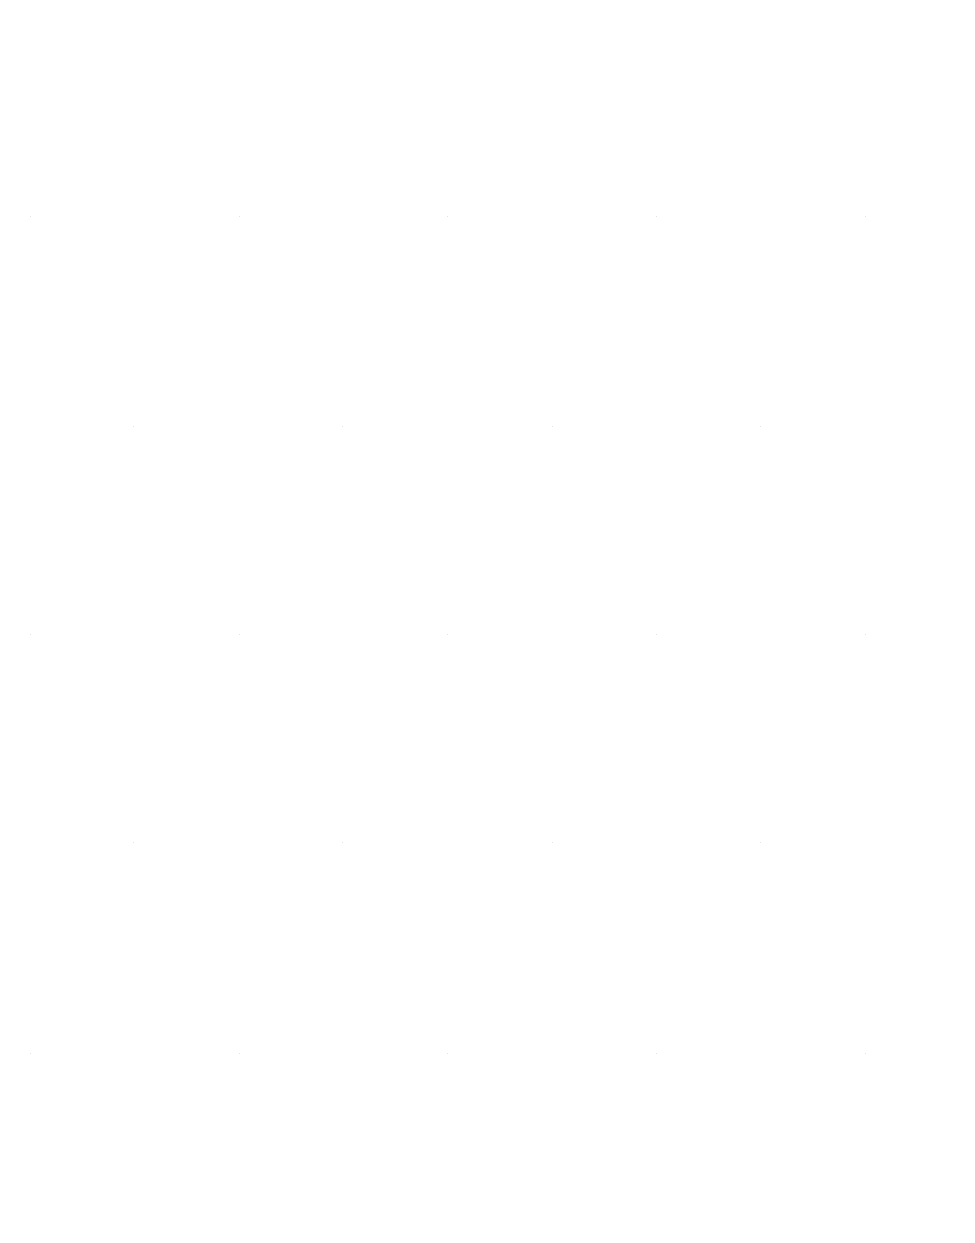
# Model space of a CAD drawing. Header units: millimetres. Extents: x 0 to 210, y 0 to 297.
# Drawn here: x 49.297 to 49.704, y 59.349 to 59.874 of the extents above; entities that cross this region are included whole.
import ezdxf

# ---------------------------------------------------------------- set-up
doc = ezdxf.new("R2010")
doc.units = ezdxf.units.MM
doc.header["$LTSCALE"] = 2
doc.linetypes.add('CACHEX2', pattern=[0.75, 0.5, -0.25])
doc.layers.add('CARTOUCHE', color=7, linetype='Continuous')
doc.layers.add('LOGO', color=7, linetype='Continuous')

# ---------------------------------------------------------------- blocks, each defined once
blk = doc.blocks.new('A$C715108E3')
at = {"layer": 'LOGO', "color": 131}
for p, q in [((5.6209, -13.33089), (5.6209, -13.33089)), ((5.71273, -13.33089), (5.71273, -13.33089)), ((5.80419, -13.33089), (5.80419, -13.33089)), ((5.89602, -13.33089), (5.89602, -13.33089)), ((5.98785, -13.33089), (5.98785, -13.33089)), ((5.66625, -13.42328), (5.66625, -13.42328)), ((5.75827, -13.42328), (5.75827, -13.42328)), ((5.85029, -13.42328), (5.85029, -13.42328)), ((5.94175, -13.42328), (5.94175, -13.42328)), ((5.6209, -13.51455), (5.6209, -13.51455)), ((5.71273, -13.51455), (5.71273, -13.51455)), ((5.80419, -13.51455), (5.80419, -13.51455)), ((5.89602, -13.51455), (5.89602, -13.51455)), ((5.98785, -13.51455), (5.98785, -13.51455)), ((5.66625, -13.60582), (5.66625, -13.60582)), ((5.75827, -13.60582), (5.75827, -13.60582)), ((5.85029, -13.60582), (5.85029, -13.60582)), ((5.94175, -13.60582), (5.94175, -13.60582)), ((5.6209, -13.69841), (5.6209, -13.69841)), ((5.71273, -13.69841), (5.71273, -13.69841)), ((5.80419, -13.69841), (5.80419, -13.69841)), ((5.89602, -13.69841), (5.89602, -13.69841)), ((5.98785, -13.69841), (5.98785, -13.69841))]:
    blk.add_line(p, q, dxfattribs=at)
blk = doc.blocks.new('A$C581E6685')
at = {"layer": 'LOGO', "color": 32, "linetype": 'CACHEX2', "ltscale": 1.5}
blk.add_ellipse((-38.05384, 23.81385), major_axis=(-19.03106, -3.53396), ratio=0.590567, dxfattribs=at)
at = {"layer": 'LOGO', "color": 32}
blk.add_ellipse((-37.61436, 23.84992), major_axis=(-13.57677, -4.28389), ratio=0.791971, dxfattribs=at)
at = {"layer": 'CARTOUCHE'}
blk.add_blockref('A$C715108E3', (-31.67392, 36.3189), dxfattribs=at)

msp = doc.modelspace()

# ---------------------------------------------------------------- block references
at = {"layer": 'LOGO'}
msp.add_blockref('A$C581E6685', (75.35251, 36.8013), dxfattribs=at)

doc.saveas('drawing.dxf')
